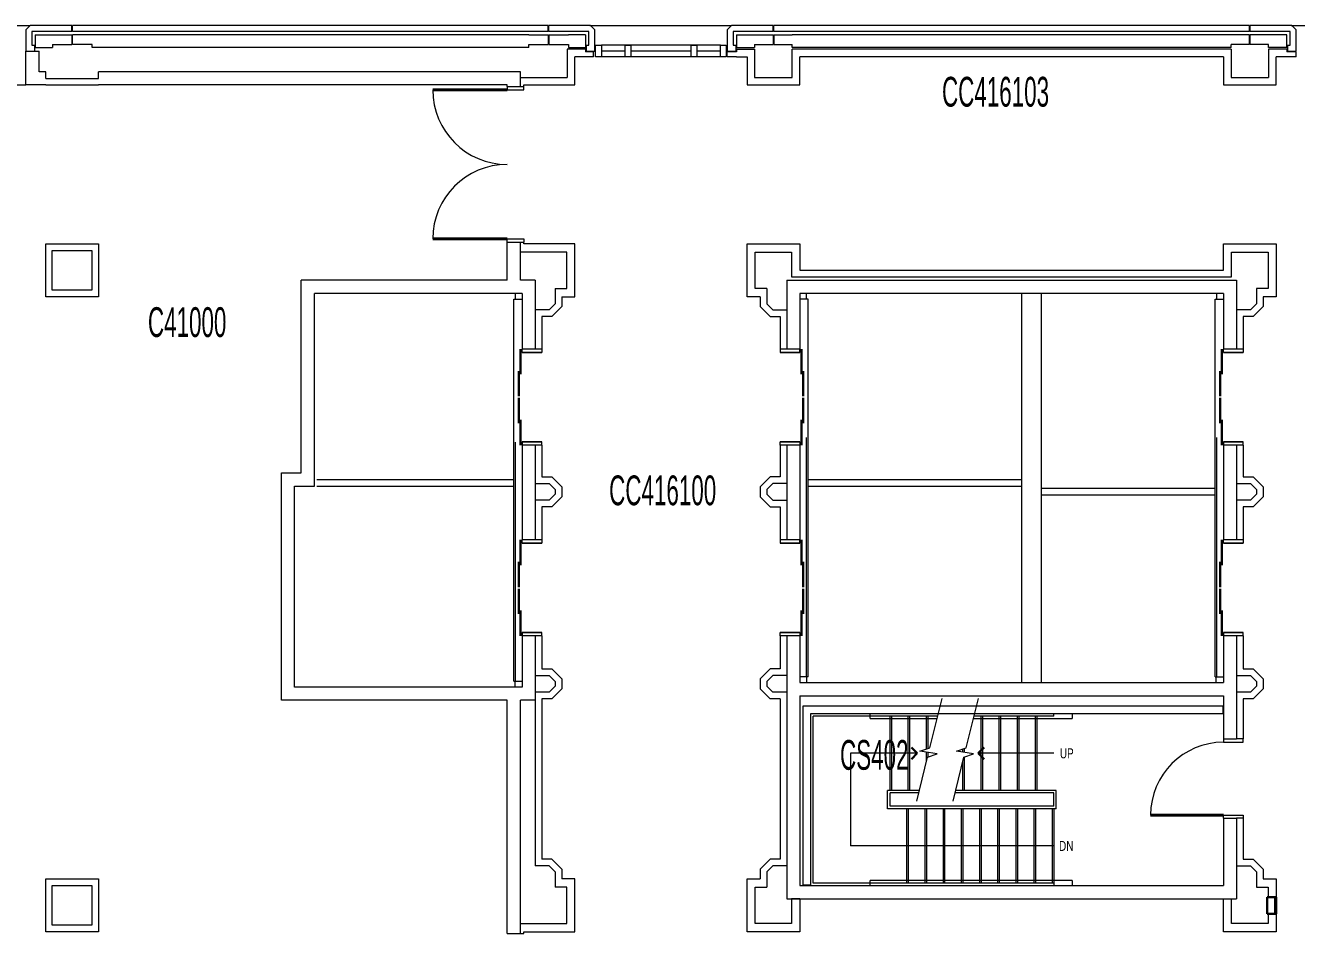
# Model space of a CAD drawing. Header units: inches. Extents: x 1.78 to 8.52, y 2.17 to 6.28.
# Drawn here: x 7.101 to 7.632, y 4.077 to 4.457 of the extents above; entities that cross this region are included whole.
import ezdxf

# ---------------------------------------------------------------- set-up
doc = ezdxf.new("R2010")
doc.units = ezdxf.units.IN
doc.header["$MEASUREMENT"] = 0
doc.linetypes.add('CENTERX2', pattern=[0.8, 0.5, -0.1, 0.1, -0.1])
doc.linetypes.add('HIDDEN', pattern=[0.075, 0.05, -0.025])
for name, color, linetype, lineweight in [('LEVEL_15', 7, 'Continuous', 15), ('LEVEL_16', 7, 'Continuous', 15), ('LEVEL_20', 7, 'Continuous', 15), ('LEVEL_22', 7, 'Continuous', 15), ('LEVEL_23', 7, 'Continuous', 15), ('LEVEL_24', 7, 'Continuous', 15), ('LEVEL_25', 7, 'Continuous', 15), ('LEVEL_26', 7, 'Continuous', 15), ('LEVEL_40', 7, 'Continuous', 15), ('LEVEL_48', 7, 'Continuous', 15), ('LEVEL_54', 7, 'Continuous', 15)]:
    doc.layers.add(name, color=color, linetype=linetype, lineweight=lineweight)
doc.styles.add('SLDTEXTSTYLE0', font='TXT', dxfattribs={"width": 0.75})
doc.styles.add('SLDTEXTSTYLE1', font='TXT', dxfattribs={"width": 0.5625})

msp = doc.modelspace()

# ---------------------------------------------------------------- linework, layer by layer
at = {"layer": 'LEVEL_15', "color": 32, "linetype": 'Continuous', "lineweight": 0}
for p, q in [((7.04378, 4.45657), (7.10296, 4.45657)), ((7.10296, 4.45657), (7.10115, 4.45476)), ((7.10115, 4.45476), (7.10115, 4.44586)), ((7.12033, 4.45657), (7.10297, 4.45657)), ((7.12033, 4.45407), (7.10366, 4.45407)), ((7.10366, 4.45407), (7.10366, 4.44836)), ((7.10504, 4.45268), (7.11223, 4.45268)), ((7.10504, 4.45268), (7.10504, 4.44741)), ((7.11223, 4.45268), (7.12033, 4.45268)), ((7.12033, 4.45407), (7.12033, 4.45657)), ((7.12033, 4.45268), (7.12033, 4.44862)), ((7.31941, 4.45657), (7.12068, 4.45657)), ((7.12068, 4.45407), (7.12068, 4.45657)), ((7.31941, 4.45407), (7.12068, 4.45407)), ((7.12883, 4.45268), (7.12068, 4.45268)), ((7.12068, 4.44862), (7.12068, 4.45268)), ((7.31132, 4.45268), (7.12883, 4.45268)), ((7.31132, 4.45268), (7.31941, 4.45268)), ((7.31941, 4.45407), (7.31941, 4.45657)), ((7.31941, 4.45268), (7.31941, 4.44862)), ((7.33713, 4.45657), (7.31976, 4.45657)), ((7.31976, 4.45407), (7.31976, 4.45657)), ((7.33644, 4.45407), (7.31976, 4.45407)), ((7.31976, 4.45268), (7.32791, 4.45268)), ((7.31976, 4.45268), (7.31976, 4.44862)), ((7.33506, 4.45268), (7.32791, 4.45268)), ((7.33506, 4.45268), (7.33506, 4.44741)), ((7.33644, 4.44836), (7.33644, 4.45407)), ((7.33687, 4.45657), (7.39606, 4.45657)), ((7.33713, 4.45657), (7.33895, 4.45476)), ((7.33895, 4.44586), (7.33895, 4.45476)), ((7.39425, 4.45476), (7.39606, 4.45657)), ((7.39425, 4.45476), (7.39425, 4.44586)), ((7.41342, 4.45657), (7.39606, 4.45657)), ((7.41342, 4.45407), (7.39676, 4.45407)), ((7.39676, 4.45407), (7.39676, 4.44836)), ((7.39814, 4.45268), (7.40573, 4.45268)), ((7.39814, 4.45268), (7.39814, 4.44741)), ((7.40573, 4.45268), (7.41342, 4.45268)), ((7.41342, 4.45407), (7.41342, 4.45657)), ((7.41342, 4.45268), (7.41342, 4.44862)), ((7.61251, 4.45657), (7.41377, 4.45657)), ((7.41377, 4.45407), (7.41377, 4.45657)), ((7.61251, 4.45407), (7.41377, 4.45407)), ((7.41377, 4.45268), (7.42146, 4.45268)), ((7.41377, 4.45268), (7.41377, 4.44862)), ((7.60482, 4.45268), (7.42146, 4.45268)), ((7.61251, 4.45268), (7.60482, 4.45268)), ((7.61251, 4.45407), (7.61251, 4.45657)), ((7.61251, 4.44862), (7.61251, 4.45268)), ((7.63023, 4.45657), (7.61285, 4.45657)), ((7.61285, 4.45407), (7.61285, 4.45657)), ((7.62954, 4.45407), (7.61285, 4.45407)), ((7.62054, 4.45268), (7.61285, 4.45268)), ((7.61285, 4.44862), (7.61285, 4.45268)), ((7.62816, 4.45268), (7.62054, 4.45268)), ((7.62816, 4.44741), (7.62816, 4.45268)), ((7.62954, 4.44836), (7.62954, 4.45407)), ((7.62997, 4.45657), (7.68915, 4.45657)), ((7.63023, 4.45657), (7.63204, 4.45476)), ((7.63204, 4.44586), (7.63204, 4.45476)), ((7.10366, 4.44836), (7.10478, 4.44836)), ((7.10478, 4.44836), (7.10478, 4.44586)), ((7.10504, 4.44741), (7.11223, 4.44741)), ((7.11223, 4.44862), (7.12033, 4.44862)), ((7.11223, 4.44862), (7.11223, 4.44741)), ((7.12883, 4.44862), (7.12068, 4.44862)), ((7.12883, 4.44741), (7.12883, 4.44862)), ((7.31132, 4.44741), (7.12883, 4.44741)), ((7.31132, 4.44862), (7.31941, 4.44862)), ((7.31132, 4.44741), (7.31132, 4.44862)), ((7.31976, 4.44862), (7.32791, 4.44862)), ((7.32791, 4.44862), (7.32791, 4.44741)), ((7.32791, 4.44741), (7.33506, 4.44741)), ((7.33532, 4.44836), (7.33644, 4.44836)), ((7.33532, 4.44836), (7.33532, 4.44586)), ((7.39676, 4.44836), (7.39788, 4.44836)), ((7.39788, 4.44836), (7.39788, 4.44586)), ((7.39814, 4.44741), (7.40573, 4.44741)), ((7.40573, 4.44862), (7.41342, 4.44862)), ((7.40573, 4.44862), (7.40573, 4.44741)), ((7.41377, 4.44862), (7.42146, 4.44862)), ((7.42146, 4.44741), (7.42146, 4.44862)), ((7.60482, 4.44741), (7.42146, 4.44741)), ((7.61251, 4.44862), (7.60482, 4.44862)), ((7.60482, 4.44741), (7.60482, 4.44862)), ((7.62054, 4.44862), (7.61285, 4.44862)), ((7.62054, 4.44741), (7.62054, 4.44862)), ((7.62816, 4.44741), (7.62054, 4.44741)), ((7.62841, 4.44836), (7.62954, 4.44836)), ((7.62841, 4.44836), (7.62841, 4.44586)), ((7.10115, 4.44586), (7.10478, 4.44586)), ((7.33532, 4.44586), (7.33895, 4.44586)), ((7.39425, 4.44586), (7.39788, 4.44586)), ((7.62841, 4.44586), (7.63204, 4.44586)), ((7.04585, 4.43169), (7.10115, 4.43169))]:
    msp.add_line(p, q, dxfattribs=at)
at = {"layer": 'LEVEL_16', "color": 155, "linetype": 'Continuous', "lineweight": 0}
for p, q in [((7.33929, 4.44344), (7.33929, 4.44828)), ((7.33929, 4.44828), (7.34171, 4.44828)), ((7.34171, 4.44828), (7.34171, 4.44344)), ((7.39148, 4.44828), (7.34171, 4.44828)), ((7.35156, 4.44344), (7.35156, 4.44828)), ((7.35156, 4.44828), (7.35398, 4.44828)), ((7.35398, 4.44828), (7.35398, 4.44344)), ((7.37921, 4.44344), (7.37921, 4.44828)), ((7.37921, 4.44828), (7.38163, 4.44828)), ((7.38163, 4.44828), (7.38163, 4.44344)), ((7.39148, 4.44344), (7.39148, 4.44828)), ((7.39148, 4.44828), (7.3939, 4.44828)), ((7.3939, 4.44828), (7.3939, 4.44344)), ((7.34171, 4.44344), (7.33929, 4.44344)), ((7.35156, 4.44586), (7.34171, 4.44586)), ((7.39148, 4.44344), (7.34171, 4.44344)), ((7.35398, 4.44344), (7.35156, 4.44344)), ((7.37921, 4.44586), (7.35398, 4.44586)), ((7.38163, 4.44344), (7.37921, 4.44344)), ((7.39148, 4.44586), (7.38163, 4.44586)), ((7.3939, 4.44344), (7.39148, 4.44344))]:
    msp.add_line(p, q, dxfattribs=at)
at = {"layer": 'LEVEL_20', "color": 7, "linetype": 'Continuous', "lineweight": 0}
for p, q in [((7.479, 4.15473), (7.48405, 4.17533)), ((7.4942, 4.15473), (7.49926, 4.17533)), ((7.47483, 4.15326), (7.479, 4.15473)), ((7.49003, 4.15326), (7.4942, 4.15473)), ((7.4735, 4.13235), (7.47801, 4.15073)), ((7.48203, 4.15215), (7.47483, 4.15326)), ((7.47801, 4.15073), (7.48203, 4.15215)), ((7.48871, 4.13235), (7.49322, 4.15073)), ((7.49723, 4.15215), (7.49003, 4.15326)), ((7.49322, 4.15073), (7.49723, 4.15215))]:
    msp.add_line(p, q, dxfattribs=at)
at = {"layer": 'LEVEL_20', "color": 3, "linetype": 'Continuous', "lineweight": 0}
for p, q in [((7.43019, 4.09815), (7.43019, 4.16797)), ((7.48225, 4.16797), (7.43019, 4.16797)), ((7.46302, 4.13686), (7.46302, 4.16797)), ((7.47063, 4.13686), (7.47063, 4.16797)), ((7.47823, 4.15446), (7.47823, 4.16797)), ((7.53077, 4.16797), (7.49745, 4.16797)), ((7.50104, 4.13686), (7.50104, 4.16797)), ((7.50865, 4.13686), (7.50865, 4.16797)), ((7.51625, 4.13686), (7.51625, 4.16797)), ((7.52385, 4.13686), (7.52385, 4.16797)), ((7.53077, 4.16797), (7.53077, 4.16901)), ((7.49344, 4.15274), (7.49344, 4.15446)), ((7.47823, 4.1508), (7.47823, 4.15255)), ((7.49344, 4.13686), (7.49344, 4.1508)), ((7.46129, 4.12926), (7.46129, 4.13686)), ((7.47461, 4.13686), (7.46129, 4.13686)), ((7.46233, 4.1303), (7.46233, 4.13583)), ((7.47436, 4.13583), (7.46233, 4.13583)), ((7.53077, 4.13583), (7.48956, 4.13583)), ((7.5318, 4.13686), (7.48982, 4.13686)), ((7.53077, 4.1303), (7.53077, 4.13583)), ((7.5318, 4.12926), (7.5318, 4.13686)), ((7.5318, 4.12926), (7.46129, 4.12926)), ((7.53077, 4.1303), (7.46233, 4.1303)), ((7.46924, 4.12926), (7.46924, 4.09815)), ((7.47685, 4.12926), (7.47685, 4.09815)), ((7.48445, 4.12926), (7.48445, 4.09815)), ((7.49206, 4.12926), (7.49206, 4.09815)), ((7.49966, 4.12926), (7.49966, 4.09815)), ((7.50726, 4.12926), (7.50726, 4.09815)), ((7.51487, 4.12926), (7.51487, 4.09815)), ((7.52247, 4.12926), (7.52247, 4.09815)), ((7.53007, 4.12926), (7.53007, 4.09815)), ((7.53077, 4.09815), (7.43019, 4.09815)), ((7.53077, 4.09815), (7.53077, 4.09712))]:
    msp.add_line(p, q, dxfattribs=at)
at = {"layer": 'LEVEL_20', "color": 3, "linetype": 'CENTERX2', "lineweight": 0}
for p, q in [((7.45404, 4.16693), (7.45404, 4.16901)), ((7.45404, 4.16693), (7.48199, 4.16693)), ((7.4972, 4.16693), (7.53837, 4.16693)), ((7.53837, 4.16901), (7.53837, 4.16693)), ((7.53837, 4.09919), (7.45404, 4.09919)), ((7.45404, 4.09712), (7.45404, 4.09919)), ((7.53837, 4.09919), (7.53837, 4.09712))]:
    msp.add_line(p, q, dxfattribs=at)
at = {"layer": 'LEVEL_20', "color": 3, "linetype": 'HIDDEN', "lineweight": 0}
for p, q in [((7.46233, 4.13686), (7.46233, 4.16797)), ((7.46993, 4.13686), (7.46993, 4.16797)), ((7.47754, 4.15422), (7.47754, 4.16797)), ((7.50035, 4.13686), (7.50035, 4.16797)), ((7.50795, 4.13686), (7.50795, 4.16797)), ((7.51556, 4.13686), (7.51556, 4.16797)), ((7.52316, 4.13686), (7.52316, 4.16797)), ((7.47754, 4.14879), (7.47754, 4.15287)), ((7.49275, 4.15284), (7.49275, 4.15422)), ((7.49275, 4.13686), (7.49275, 4.14879)), ((7.46993, 4.12926), (7.46993, 4.09815)), ((7.47754, 4.12926), (7.47754, 4.09815)), ((7.48514, 4.12926), (7.48514, 4.09815)), ((7.49275, 4.12926), (7.49275, 4.09815)), ((7.50035, 4.12926), (7.50035, 4.09815)), ((7.50795, 4.12926), (7.50795, 4.09815)), ((7.51556, 4.12926), (7.51556, 4.09815)), ((7.52316, 4.12926), (7.52316, 4.09815)), ((7.53077, 4.12926), (7.53077, 4.09815))]:
    msp.add_line(p, q, dxfattribs=at)
at = {"layer": 'LEVEL_22', "color": 120, "linetype": 'Continuous', "lineweight": 0}
for p, q in [((7.30507, 4.18249), (7.30507, 4.34217)), ((7.30507, 4.34217), (7.3087, 4.34217)), ((7.30576, 4.34217), (7.30576, 4.34459)), ((7.42811, 4.34217), (7.42448, 4.34217)), ((7.42742, 4.34217), (7.42742, 4.34459)), ((7.42811, 4.18439), (7.42811, 4.34217)), ((7.51729, 4.34459), (7.51729, 4.18197)), ((7.52558, 4.18197), (7.52558, 4.34459)), ((7.59816, 4.18439), (7.59816, 4.34217)), ((7.59816, 4.34217), (7.60179, 4.34217)), ((7.59886, 4.34217), (7.59886, 4.34459)), ((7.30507, 4.18249), (7.30853, 4.18249)), ((7.30559, 4.18007), (7.30559, 4.18249)), ((7.42811, 4.18439), (7.42466, 4.18439)), ((7.4276, 4.18197), (7.4276, 4.18439)), ((7.59816, 4.18439), (7.60162, 4.18439)), ((7.59868, 4.18197), (7.59868, 4.18439))]:
    msp.add_line(p, q, dxfattribs=at)
at = {"layer": 'LEVEL_22', "color": 120, "linetype": 'HIDDEN', "lineweight": 0}
for p, q in [((7.30576, 4.18249), (7.30576, 4.34217)), ((7.42742, 4.18439), (7.42742, 4.34217)), ((7.59886, 4.18439), (7.59886, 4.34217))]:
    msp.add_line(p, q, dxfattribs=at)
at = {"layer": 'LEVEL_23', "color": 2, "linetype": 'Continuous', "lineweight": 0}
for p, q in [((7.32745, 4.44664), (7.32745, 4.43488)), ((7.33506, 4.44664), (7.32745, 4.44664)), ((7.33506, 4.44664), (7.33506, 4.4456)), ((7.39814, 4.44664), (7.40573, 4.44664)), ((7.39814, 4.44664), (7.39814, 4.4456)), ((7.40573, 4.44664), (7.40573, 4.43488)), ((7.42146, 4.43488), (7.42146, 4.44664)), ((7.60482, 4.44664), (7.42146, 4.44664)), ((7.60482, 4.44664), (7.60482, 4.43488)), ((7.62054, 4.44664), (7.62054, 4.43488)), ((7.62816, 4.44664), (7.62054, 4.44664)), ((7.62816, 4.44664), (7.62816, 4.4456)), ((7.10115, 4.43169), (7.10115, 4.44586)), ((7.10115, 4.44586), (7.10668, 4.44586)), ((7.10668, 4.43722), (7.10668, 4.44586)), ((7.33065, 4.43169), (7.33065, 4.44344)), ((7.33506, 4.44344), (7.33065, 4.44344)), ((7.33836, 4.4456), (7.33506, 4.4456)), ((7.33836, 4.44344), (7.33506, 4.44344)), ((7.33836, 4.44344), (7.33836, 4.4456)), ((7.39814, 4.4456), (7.39425, 4.4456)), ((7.39425, 4.44344), (7.39425, 4.4456)), ((7.39814, 4.44344), (7.39425, 4.44344)), ((7.39814, 4.44344), (7.40254, 4.44344)), ((7.40254, 4.44344), (7.40254, 4.43169)), ((7.42466, 4.43169), (7.42466, 4.44344)), ((7.60162, 4.44344), (7.42466, 4.44344)), ((7.60162, 4.44344), (7.60162, 4.43169)), ((7.62374, 4.43169), (7.62374, 4.44344)), ((7.62816, 4.44344), (7.62374, 4.44344)), ((7.63204, 4.4456), (7.62816, 4.4456)), ((7.63204, 4.44344), (7.62816, 4.44344)), ((7.63204, 4.44344), (7.63204, 4.4456)), ((7.10947, 4.43722), (7.10668, 4.43722)), ((7.10947, 4.43445), (7.10947, 4.43722)), ((7.30783, 4.43722), (7.13156, 4.43722)), ((7.13156, 4.43445), (7.13156, 4.43722)), ((7.30783, 4.431), (7.30783, 4.43722)), ((7.10947, 4.43169), (7.10115, 4.43169)), ((7.10947, 4.43445), (7.13156, 4.43445)), ((7.10947, 4.43169), (7.13156, 4.43169)), ((7.3023, 4.43169), (7.13156, 4.43169)), ((7.3023, 4.431), (7.3023, 4.43169)), ((7.3023, 4.431), (7.30783, 4.431)), ((7.30783, 4.43488), (7.32745, 4.43488)), ((7.30783, 4.431), (7.30783, 4.43488)), ((7.30783, 4.431), (7.30922, 4.431)), ((7.30922, 4.43169), (7.33065, 4.43169)), ((7.30922, 4.431), (7.30922, 4.43169)), ((7.40254, 4.43169), (7.42466, 4.43169)), ((7.40573, 4.43488), (7.42146, 4.43488)), ((7.60162, 4.43169), (7.62374, 4.43169)), ((7.60482, 4.43488), (7.62054, 4.43488)), ((7.10944, 4.36533), (7.13156, 4.36533)), ((7.10944, 4.34321), (7.10944, 4.36533)), ((7.11221, 4.36256), (7.1288, 4.36256)), ((7.11221, 4.34597), (7.11221, 4.36256)), ((7.1288, 4.36256), (7.1288, 4.34597)), ((7.13156, 4.36533), (7.13156, 4.34321)), ((7.3023, 4.35012), (7.3023, 4.36602)), ((7.3023, 4.36602), (7.30783, 4.36602)), ((7.30783, 4.35012), (7.30783, 4.36602)), ((7.30783, 4.36187), (7.30783, 4.36602)), ((7.30783, 4.36602), (7.30922, 4.36602)), ((7.32719, 4.36187), (7.30783, 4.36187)), ((7.30922, 4.36533), (7.30922, 4.36602)), ((7.33065, 4.36533), (7.30922, 4.36533)), ((7.32719, 4.34666), (7.32719, 4.36187)), ((7.33065, 4.34321), (7.33065, 4.36533)), ((7.40254, 4.34321), (7.40254, 4.36533)), ((7.40254, 4.36533), (7.42466, 4.36533)), ((7.40599, 4.34666), (7.40599, 4.36187)), ((7.40599, 4.36187), (7.4212, 4.36187)), ((7.4212, 4.36187), (7.4212, 4.3515)), ((7.42466, 4.36533), (7.42466, 4.35427)), ((7.60162, 4.35427), (7.60162, 4.36533)), ((7.60162, 4.36533), (7.62374, 4.36533)), ((7.60508, 4.3515), (7.60508, 4.36187)), ((7.60508, 4.36187), (7.62028, 4.36187)), ((7.62028, 4.36187), (7.62028, 4.34666)), ((7.62374, 4.36533), (7.62374, 4.34321)), ((7.4212, 4.3515), (7.60508, 4.3515)), ((7.42466, 4.35427), (7.60162, 4.35427)), ((7.1288, 4.34597), (7.11221, 4.34597)), ((7.21624, 4.26959), (7.21624, 4.35012)), ((7.3023, 4.35012), (7.21624, 4.35012)), ((7.31406, 4.35012), (7.30783, 4.35012)), ((7.31406, 4.35012), (7.31406, 4.32132)), ((7.32235, 4.34666), (7.32719, 4.34666)), ((7.32235, 4.34666), (7.32235, 4.3402)), ((7.41083, 4.34666), (7.40599, 4.34666)), ((7.41083, 4.34666), (7.41083, 4.3402)), ((7.41913, 4.35012), (7.60715, 4.35012)), ((7.41913, 4.35012), (7.41913, 4.32132)), ((7.60715, 4.35012), (7.60715, 4.32132)), ((7.62028, 4.34666), (7.61545, 4.34666)), ((7.61545, 4.34666), (7.61545, 4.3402)), ((7.13156, 4.34321), (7.10944, 4.34321)), ((7.30853, 4.34459), (7.22177, 4.34459)), ((7.22177, 4.26406), (7.22177, 4.34459)), ((7.30853, 4.34459), (7.30853, 4.32132)), ((7.32512, 4.34321), (7.32512, 4.33906)), ((7.32512, 4.34321), (7.33065, 4.34321)), ((7.40807, 4.34321), (7.40254, 4.34321)), ((7.40807, 4.34321), (7.40807, 4.33906)), ((7.42466, 4.34459), (7.42466, 4.32132)), ((7.60162, 4.34459), (7.42466, 4.34459)), ((7.60162, 4.34459), (7.60162, 4.32132)), ((7.62374, 4.34321), (7.61821, 4.34321)), ((7.61821, 4.34321), (7.61821, 4.33906)), ((7.31406, 4.33768), (7.31406, 4.32132)), ((7.31982, 4.33768), (7.31406, 4.33768)), ((7.32097, 4.33491), (7.31682, 4.33491)), ((7.31682, 4.33491), (7.31682, 4.32132)), ((7.32235, 4.3402), (7.31982, 4.33768)), ((7.32512, 4.33906), (7.32097, 4.33491)), ((7.40807, 4.33906), (7.41221, 4.33491)), ((7.41083, 4.3402), (7.41336, 4.33768)), ((7.41221, 4.33491), (7.41636, 4.33491)), ((7.41336, 4.33768), (7.41913, 4.33768)), ((7.41636, 4.33491), (7.41636, 4.32132)), ((7.41913, 4.33768), (7.41913, 4.32132)), ((7.60715, 4.33768), (7.60715, 4.32132)), ((7.61292, 4.33768), (7.60715, 4.33768)), ((7.61406, 4.33491), (7.60992, 4.33491)), ((7.60992, 4.33491), (7.60992, 4.32132)), ((7.61545, 4.3402), (7.61292, 4.33768)), ((7.61821, 4.33906), (7.61406, 4.33491)), ((7.31406, 4.32132), (7.30853, 4.32132)), ((7.31682, 4.32132), (7.31406, 4.32132)), ((7.41913, 4.32132), (7.41636, 4.32132)), ((7.42466, 4.32132), (7.41913, 4.32132)), ((7.60715, 4.32132), (7.60162, 4.32132)), ((7.60992, 4.32132), (7.60715, 4.32132)), ((7.31406, 4.28122), (7.30853, 4.28122)), ((7.30853, 4.28122), (7.30853, 4.24159)), ((7.31682, 4.28122), (7.31406, 4.28122)), ((7.31406, 4.28122), (7.31406, 4.24159)), ((7.31406, 4.28122), (7.31406, 4.26512)), ((7.31682, 4.28122), (7.31682, 4.26789)), ((7.41913, 4.28122), (7.41636, 4.28122)), ((7.41636, 4.28122), (7.41636, 4.26789)), ((7.42466, 4.28122), (7.41913, 4.28122)), ((7.41913, 4.28122), (7.41913, 4.24159)), ((7.41913, 4.28122), (7.41913, 4.26512)), ((7.42466, 4.28122), (7.42466, 4.24159)), ((7.60715, 4.28122), (7.60162, 4.28122)), ((7.60162, 4.28122), (7.60162, 4.24159)), ((7.60992, 4.28122), (7.60715, 4.28122)), ((7.60715, 4.28122), (7.60715, 4.24159)), ((7.60715, 4.28122), (7.60715, 4.26512)), ((7.60992, 4.28122), (7.60992, 4.26789)), ((7.20795, 4.17454), (7.20795, 4.26959)), ((7.20795, 4.26959), (7.21624, 4.26959)), ((7.31682, 4.26789), (7.32097, 4.26789)), ((7.32097, 4.26789), (7.32512, 4.26374)), ((7.41221, 4.26789), (7.40807, 4.26374)), ((7.41636, 4.26789), (7.41221, 4.26789)), ((7.60992, 4.26789), (7.61406, 4.26789)), ((7.61406, 4.26789), (7.61821, 4.26374)), ((7.21348, 4.18007), (7.21348, 4.26406)), ((7.21348, 4.26406), (7.22177, 4.26406)), ((7.31406, 4.26512), (7.31982, 4.26512)), ((7.31982, 4.26512), (7.32235, 4.26259)), ((7.32235, 4.26074), (7.31982, 4.25821)), ((7.32235, 4.26259), (7.32235, 4.26074)), ((7.32512, 4.26374), (7.32512, 4.25959)), ((7.40807, 4.26374), (7.40807, 4.25959)), ((7.41336, 4.26512), (7.41083, 4.26259)), ((7.41083, 4.26259), (7.41083, 4.26074)), ((7.41083, 4.26074), (7.41336, 4.25821)), ((7.41913, 4.26512), (7.41336, 4.26512)), ((7.60715, 4.26512), (7.61292, 4.26512)), ((7.61292, 4.26512), (7.61545, 4.26259)), ((7.61545, 4.26074), (7.61292, 4.25821)), ((7.61545, 4.26259), (7.61545, 4.26074)), ((7.61821, 4.26374), (7.61821, 4.25959)), ((7.31982, 4.25821), (7.31406, 4.25821)), ((7.31406, 4.25821), (7.31406, 4.24159)), ((7.32097, 4.25544), (7.31682, 4.25544)), ((7.31682, 4.25544), (7.31682, 4.24159)), ((7.32512, 4.25959), (7.32097, 4.25544)), ((7.40807, 4.25959), (7.41221, 4.25544)), ((7.41221, 4.25544), (7.41636, 4.25544)), ((7.41336, 4.25821), (7.41913, 4.25821)), ((7.41636, 4.25544), (7.41636, 4.24159)), ((7.41913, 4.25821), (7.41913, 4.24159)), ((7.61292, 4.25821), (7.60715, 4.25821)), ((7.60715, 4.25821), (7.60715, 4.24159)), ((7.61406, 4.25544), (7.60992, 4.25544)), ((7.60992, 4.25544), (7.60992, 4.24159)), ((7.61821, 4.25959), (7.61406, 4.25544)), ((7.31406, 4.24159), (7.30853, 4.24159)), ((7.31682, 4.24159), (7.31406, 4.24159)), ((7.41913, 4.24159), (7.41636, 4.24159)), ((7.42466, 4.24159), (7.41913, 4.24159)), ((7.60715, 4.24159), (7.60162, 4.24159)), ((7.60992, 4.24159), (7.60715, 4.24159)), ((7.30853, 4.2015), (7.30853, 4.18007)), ((7.31406, 4.2015), (7.30853, 4.2015)), ((7.31406, 4.2015), (7.31406, 4.17454)), ((7.31682, 4.2015), (7.31406, 4.2015)), ((7.31406, 4.2015), (7.31406, 4.18488)), ((7.31682, 4.2015), (7.31682, 4.18764)), ((7.41913, 4.2015), (7.41636, 4.2015)), ((7.41636, 4.2015), (7.41636, 4.18764)), ((7.41913, 4.2015), (7.41913, 4.09159)), ((7.42466, 4.2015), (7.41913, 4.2015)), ((7.41913, 4.2015), (7.41913, 4.18488)), ((7.42466, 4.2015), (7.42466, 4.18197)), ((7.60715, 4.2015), (7.60162, 4.2015)), ((7.60162, 4.2015), (7.60162, 4.18197)), ((7.60992, 4.2015), (7.60715, 4.2015)), ((7.60715, 4.2015), (7.60715, 4.15841)), ((7.60715, 4.2015), (7.60715, 4.18491)), ((7.60992, 4.2015), (7.60992, 4.18767)), ((7.31682, 4.18764), (7.32097, 4.18764)), ((7.32097, 4.18764), (7.32512, 4.1835)), ((7.41221, 4.18764), (7.40807, 4.1835)), ((7.41636, 4.18764), (7.41221, 4.18764)), ((7.60992, 4.18767), (7.61406, 4.18767)), ((7.61406, 4.18767), (7.61821, 4.18352)), ((7.31406, 4.18488), (7.31982, 4.18488)), ((7.31982, 4.18488), (7.32235, 4.18235)), ((7.32235, 4.18235), (7.32235, 4.18049)), ((7.32512, 4.1835), (7.32512, 4.17935)), ((7.40807, 4.1835), (7.40807, 4.17935)), ((7.41336, 4.18488), (7.41083, 4.18235)), ((7.41083, 4.18235), (7.41083, 4.18049)), ((7.41913, 4.18488), (7.41336, 4.18488)), ((7.42466, 4.18197), (7.60162, 4.18197)), ((7.60715, 4.18491), (7.61292, 4.18491)), ((7.61292, 4.18491), (7.61545, 4.18238)), ((7.61545, 4.18238), (7.61545, 4.18052)), ((7.61821, 4.18352), (7.61821, 4.17938)), ((7.30853, 4.18007), (7.21348, 4.18007)), ((7.31982, 4.17797), (7.31406, 4.17797)), ((7.31406, 4.17797), (7.31406, 4.10541)), ((7.32235, 4.18049), (7.31982, 4.17797)), ((7.32512, 4.17935), (7.32097, 4.1752)), ((7.40807, 4.17935), (7.41221, 4.1752)), ((7.41083, 4.18049), (7.41336, 4.17797)), ((7.41913, 4.17797), (7.41336, 4.17797)), ((7.41913, 4.17797), (7.41913, 4.10541)), ((7.42466, 4.17644), (7.60162, 4.17644)), ((7.42466, 4.17644), (7.42466, 4.09712)), ((7.60162, 4.17644), (7.60162, 4.15841)), ((7.61292, 4.17799), (7.60715, 4.17799)), ((7.60715, 4.17799), (7.60715, 4.15841)), ((7.61545, 4.18052), (7.61292, 4.17799)), ((7.61821, 4.17938), (7.61406, 4.17523)), ((7.3023, 4.17454), (7.20795, 4.17454)), ((7.3023, 4.07707), (7.3023, 4.17454)), ((7.31406, 4.17454), (7.30783, 4.17454)), ((7.30783, 4.07707), (7.30783, 4.17454)), ((7.32097, 4.1752), (7.31682, 4.1752)), ((7.31682, 4.1752), (7.31682, 4.10818)), ((7.41636, 4.1752), (7.41221, 4.1752)), ((7.41636, 4.1752), (7.41636, 4.10818)), ((7.42595, 4.09738), (7.42595, 4.1722)), ((7.42595, 4.1722), (7.60136, 4.1722)), ((7.60136, 4.1722), (7.60136, 4.16901)), ((7.61406, 4.17523), (7.60992, 4.17523)), ((7.60992, 4.17523), (7.60992, 4.15841)), ((7.42915, 4.09738), (7.42915, 4.16901)), ((7.42915, 4.16901), (7.60136, 4.16901)), ((7.60162, 4.15841), (7.60715, 4.15841)), ((7.60992, 4.15841), (7.60715, 4.15841)), ((7.60162, 4.12523), (7.60162, 4.09712)), ((7.60162, 4.12523), (7.60715, 4.12523)), ((7.60715, 4.12523), (7.60715, 4.09159)), ((7.60715, 4.12523), (7.60715, 4.10541)), ((7.60992, 4.12523), (7.60715, 4.12523)), ((7.60992, 4.12523), (7.60992, 4.10818)), ((7.32097, 4.10818), (7.31682, 4.10818)), ((7.32097, 4.10818), (7.32512, 4.10403)), ((7.41221, 4.10818), (7.40807, 4.10403)), ((7.41636, 4.10818), (7.41221, 4.10818)), ((7.60992, 4.10818), (7.61406, 4.10818)), ((7.61406, 4.10818), (7.61821, 4.10403)), ((7.31982, 4.10541), (7.31406, 4.10541)), ((7.31982, 4.10541), (7.32235, 4.10288)), ((7.32235, 4.10288), (7.32235, 4.09643)), ((7.32512, 4.10403), (7.32512, 4.09988)), ((7.40807, 4.10403), (7.40807, 4.09988)), ((7.41336, 4.10541), (7.41083, 4.10288)), ((7.41083, 4.10288), (7.41083, 4.09643)), ((7.41913, 4.10541), (7.41336, 4.10541)), ((7.60715, 4.10541), (7.61292, 4.10541)), ((7.61292, 4.10541), (7.61545, 4.10288)), ((7.61545, 4.10288), (7.61545, 4.09643)), ((7.61821, 4.10403), (7.61821, 4.09988)), ((7.10944, 4.09988), (7.13156, 4.09988)), ((7.10944, 4.07776), (7.10944, 4.09988)), ((7.11221, 4.09712), (7.1288, 4.09712)), ((7.11221, 4.08053), (7.11221, 4.09712)), ((7.1288, 4.09712), (7.1288, 4.08053)), ((7.13156, 4.09988), (7.13156, 4.07776)), ((7.32719, 4.09643), (7.32235, 4.09643)), ((7.33065, 4.09988), (7.32512, 4.09988)), ((7.32719, 4.08122), (7.32719, 4.09643)), ((7.33065, 4.07776), (7.33065, 4.09988)), ((7.40254, 4.07776), (7.40254, 4.09988)), ((7.40254, 4.09988), (7.40807, 4.09988)), ((7.40599, 4.08122), (7.40599, 4.09643)), ((7.40599, 4.09643), (7.41083, 4.09643)), ((7.42466, 4.09712), (7.60162, 4.09712)), ((7.42595, 4.09738), (7.42915, 4.09738)), ((7.61545, 4.09643), (7.62028, 4.09643)), ((7.61821, 4.09988), (7.62374, 4.09988)), ((7.62028, 4.09643), (7.62028, 4.09228)), ((7.62374, 4.09988), (7.62374, 4.09228)), ((7.41913, 4.09159), (7.60715, 4.09159)), ((7.4212, 4.09159), (7.4212, 4.08122)), ((7.42466, 4.09159), (7.4212, 4.09159)), ((7.42466, 4.09159), (7.42466, 4.07776)), ((7.60162, 4.07776), (7.60162, 4.09159)), ((7.60162, 4.09159), (7.60508, 4.09159)), ((7.60508, 4.08122), (7.60508, 4.09159)), ((7.62028, 4.09228), (7.62374, 4.09228)), ((7.62028, 4.08537), (7.62374, 4.08537)), ((7.62028, 4.08537), (7.62028, 4.08122)), ((7.62374, 4.08537), (7.62374, 4.07776)), ((7.1288, 4.08053), (7.11221, 4.08053)), ((7.30783, 4.08122), (7.32719, 4.08122)), ((7.30783, 4.07707), (7.30783, 4.08122)), ((7.4212, 4.08122), (7.40599, 4.08122)), ((7.62028, 4.08122), (7.60508, 4.08122)), ((7.13156, 4.07776), (7.10944, 4.07776)), ((7.3023, 4.07707), (7.30783, 4.07707)), ((7.30783, 4.07707), (7.30922, 4.07707)), ((7.30922, 4.07776), (7.33065, 4.07776)), ((7.30922, 4.07707), (7.30922, 4.07776)), ((7.42466, 4.07776), (7.40254, 4.07776)), ((7.62374, 4.07776), (7.60162, 4.07776))]:
    msp.add_line(p, q, dxfattribs=at)
at = {"layer": 'LEVEL_24', "color": 3, "linetype": 'Continuous', "lineweight": 0}
for p, q in [((7.22281, 4.26682), (7.30507, 4.26682)), ((7.42811, 4.26682), (7.51729, 4.26682)), ((7.22281, 4.26406), (7.30507, 4.26406)), ((7.42811, 4.26406), (7.51729, 4.26406)), ((7.59816, 4.26302), (7.52558, 4.26302)), ((7.59816, 4.26025), (7.52558, 4.26025))]:
    msp.add_line(p, q, dxfattribs=at)
at = {"layer": 'LEVEL_25', "color": 2, "linetype": 'Continuous', "lineweight": 40}
for p, q in [((7.3023, 4.42961), (7.2712, 4.42961)), ((7.3023, 4.3674), (7.2712, 4.3674)), ((7.5712, 4.12661), (7.60162, 4.12661))]:
    msp.add_line(p, q, dxfattribs=at)
at = {"layer": 'LEVEL_25', "color": 2, "linetype": 'Continuous', "lineweight": 30}
for p, q in [((7.30783, 4.32132), (7.30783, 4.31077)), ((7.42535, 4.31077), (7.42535, 4.32132)), ((7.60093, 4.32132), (7.60093, 4.31077)), ((7.30714, 4.31216), (7.30714, 4.30161)), ((7.42604, 4.30161), (7.42604, 4.31216)), ((7.60024, 4.31216), (7.60024, 4.30161)), ((7.30714, 4.30092), (7.30714, 4.29038)), ((7.42604, 4.29038), (7.42604, 4.30092)), ((7.60024, 4.30092), (7.60024, 4.29038)), ((7.30783, 4.29176), (7.30783, 4.28122)), ((7.42535, 4.28122), (7.42535, 4.29176)), ((7.60093, 4.29176), (7.60093, 4.28122)), ((7.30783, 4.24159), (7.30783, 4.23105)), ((7.42535, 4.23105), (7.42535, 4.24159)), ((7.60093, 4.24159), (7.60093, 4.23105)), ((7.30714, 4.23243), (7.30714, 4.22189)), ((7.42604, 4.22189), (7.42604, 4.23243)), ((7.60024, 4.23243), (7.60024, 4.22189)), ((7.30714, 4.2212), (7.30714, 4.21066)), ((7.42604, 4.21066), (7.42604, 4.2212)), ((7.60024, 4.2212), (7.60024, 4.21066)), ((7.30783, 4.21204), (7.30783, 4.2015)), ((7.42535, 4.2015), (7.42535, 4.21204)), ((7.60093, 4.21204), (7.60093, 4.2015))]:
    msp.add_line(p, q, dxfattribs=at)
at = {"layer": 'LEVEL_25', "color": 2, "linetype": 'Continuous', "lineweight": 0}
for p, q in [((7.30853, 4.31993), (7.31682, 4.31993)), ((7.42466, 4.31993), (7.41636, 4.31993)), ((7.60162, 4.31993), (7.60992, 4.31993)), ((7.30853, 4.28261), (7.31682, 4.28261)), ((7.42466, 4.28261), (7.41636, 4.28261)), ((7.60162, 4.28261), (7.60992, 4.28261)), ((7.30853, 4.24021), (7.31682, 4.24021)), ((7.42466, 4.24021), (7.41636, 4.24021)), ((7.60162, 4.24021), (7.60992, 4.24021)), ((7.30853, 4.20288), (7.31682, 4.20288)), ((7.42466, 4.20288), (7.41636, 4.20288)), ((7.60162, 4.20288), (7.60992, 4.20288))]:
    msp.add_line(p, q, dxfattribs=at)
for centre, major_axis, start_param, end_param in [((7.3023, 4.42961), (0, -0.03111), 4.712394, 6.283185), ((7.3023, 4.3674), (0, 0.03111), 0, 1.570791), ((7.60162, 4.12661), (0, 0.03042), 6.283185, 7.853981)]:
    msp.add_ellipse(centre, major_axis=major_axis, ratio=1, start_param=start_param, end_param=end_param, dxfattribs=at)
at = {"layer": 'LEVEL_26', "color": 2, "linetype": 'Continuous', "lineweight": 0}
for p, q in [((7.3023, 4.431), (7.3023, 4.42961)), ((7.30922, 4.42961), (7.30922, 4.431)), ((7.3023, 4.42961), (7.30922, 4.42961)), ((7.3023, 4.36602), (7.3023, 4.3674)), ((7.3023, 4.3674), (7.30922, 4.3674)), ((7.30922, 4.3674), (7.30922, 4.36602)), ((7.30853, 4.31993), (7.30853, 4.32132)), ((7.31682, 4.31993), (7.30853, 4.31993)), ((7.31682, 4.32132), (7.31682, 4.31993)), ((7.41636, 4.32132), (7.41636, 4.31993)), ((7.41636, 4.31993), (7.42466, 4.31993)), ((7.42466, 4.31993), (7.42466, 4.32132)), ((7.60162, 4.31993), (7.60162, 4.32132)), ((7.60992, 4.31993), (7.60162, 4.31993)), ((7.60992, 4.32132), (7.60992, 4.31993)), ((7.31682, 4.28261), (7.30853, 4.28261)), ((7.30853, 4.28261), (7.30853, 4.28122)), ((7.31682, 4.28122), (7.31682, 4.28261)), ((7.41636, 4.28122), (7.41636, 4.28261)), ((7.41636, 4.28261), (7.42466, 4.28261)), ((7.42466, 4.28261), (7.42466, 4.28122)), ((7.60992, 4.28261), (7.60162, 4.28261)), ((7.60162, 4.28261), (7.60162, 4.28122)), ((7.60992, 4.28122), (7.60992, 4.28261)), ((7.30853, 4.24021), (7.30853, 4.24159)), ((7.31682, 4.24021), (7.30853, 4.24021)), ((7.31682, 4.24159), (7.31682, 4.24021)), ((7.41636, 4.24159), (7.41636, 4.24021)), ((7.41636, 4.24021), (7.42466, 4.24021)), ((7.42466, 4.24021), (7.42466, 4.24159)), ((7.60162, 4.24021), (7.60162, 4.24159)), ((7.60992, 4.24021), (7.60162, 4.24021)), ((7.60992, 4.24159), (7.60992, 4.24021)), ((7.31682, 4.20288), (7.30853, 4.20288)), ((7.30853, 4.20288), (7.30853, 4.2015)), ((7.31682, 4.2015), (7.31682, 4.20288)), ((7.41636, 4.2015), (7.41636, 4.20288)), ((7.41636, 4.20288), (7.42466, 4.20288)), ((7.42466, 4.20288), (7.42466, 4.2015)), ((7.60992, 4.20288), (7.60162, 4.20288)), ((7.60162, 4.20288), (7.60162, 4.2015)), ((7.60992, 4.2015), (7.60992, 4.20288)), ((7.60162, 4.15841), (7.60162, 4.15703)), ((7.60162, 4.15703), (7.60992, 4.15703)), ((7.60992, 4.15703), (7.60992, 4.15841)), ((7.60162, 4.12523), (7.60162, 4.12661)), ((7.60162, 4.12661), (7.60992, 4.12661)), ((7.60992, 4.12661), (7.60992, 4.12523))]:
    msp.add_line(p, q, dxfattribs=at)
at = {"layer": 'LEVEL_40', "color": 2, "linetype": 'Continuous', "lineweight": 30}
for p, q in [((7.47368, 4.15242), (7.47123, 4.15486)), ((7.4992, 4.15242), (7.50164, 4.15486)), ((7.47368, 4.15242), (7.47123, 4.14997)), ((7.4992, 4.15242), (7.50164, 4.14997))]:
    msp.add_line(p, q, dxfattribs=at)
at = {"layer": 'LEVEL_40', "color": 2, "linetype": 'Continuous', "lineweight": 0}
for p, q in [((7.44574, 4.15242), (7.44574, 4.11371)), ((7.47368, 4.15242), (7.44574, 4.15242)), ((7.53077, 4.15242), (7.4992, 4.15242)), ((7.53077, 4.11371), (7.44574, 4.11371))]:
    msp.add_line(p, q, dxfattribs=at)
at = {"layer": 'LEVEL_54', "color": 32, "linetype": 'Continuous', "lineweight": 30}
for p, q in [((7.62374, 4.09228), (7.61994, 4.09228)), ((7.61994, 4.09228), (7.61994, 4.08537)), ((7.62374, 4.08537), (7.62374, 4.09228)), ((7.61994, 4.08537), (7.62374, 4.08537))]:
    msp.add_line(p, q, dxfattribs=at)
at = {"layer": 'LEVEL_54', "color": 32, "linetype": 'Continuous', "lineweight": 0}
msp.add_line((7.62305, 4.09228), (7.62305, 4.08537), dxfattribs=at)

# ---------------------------------------------------------------- texts
at = {"layer": 'LEVEL_40', "color": 2, "char_height": 0.004148, "attachment_point": 3, "style": 'SLDTEXTSTYLE0'}
for s, insert in [('UP', (7.53907, 4.15447)), ('DN', (7.53896, 4.11576))]:
    msp.add_mtext(s, dxfattribs=dict(at, insert=insert))
at = {"layer": 'LEVEL_48', "color": 120, "char_height": 0.012443, "attachment_point": 2, "style": 'SLDTEXTSTYLE1'}
for s, insert in [('CC416103', (7.50641, 4.43508)), ('C41000', (7.16857, 4.33881)), ('CC416100', (7.3673, 4.26851)), ('CS402', (7.45573, 4.15796))]:
    msp.add_mtext(s, dxfattribs=dict(at, insert=insert))

doc.saveas('drawing.dxf')
